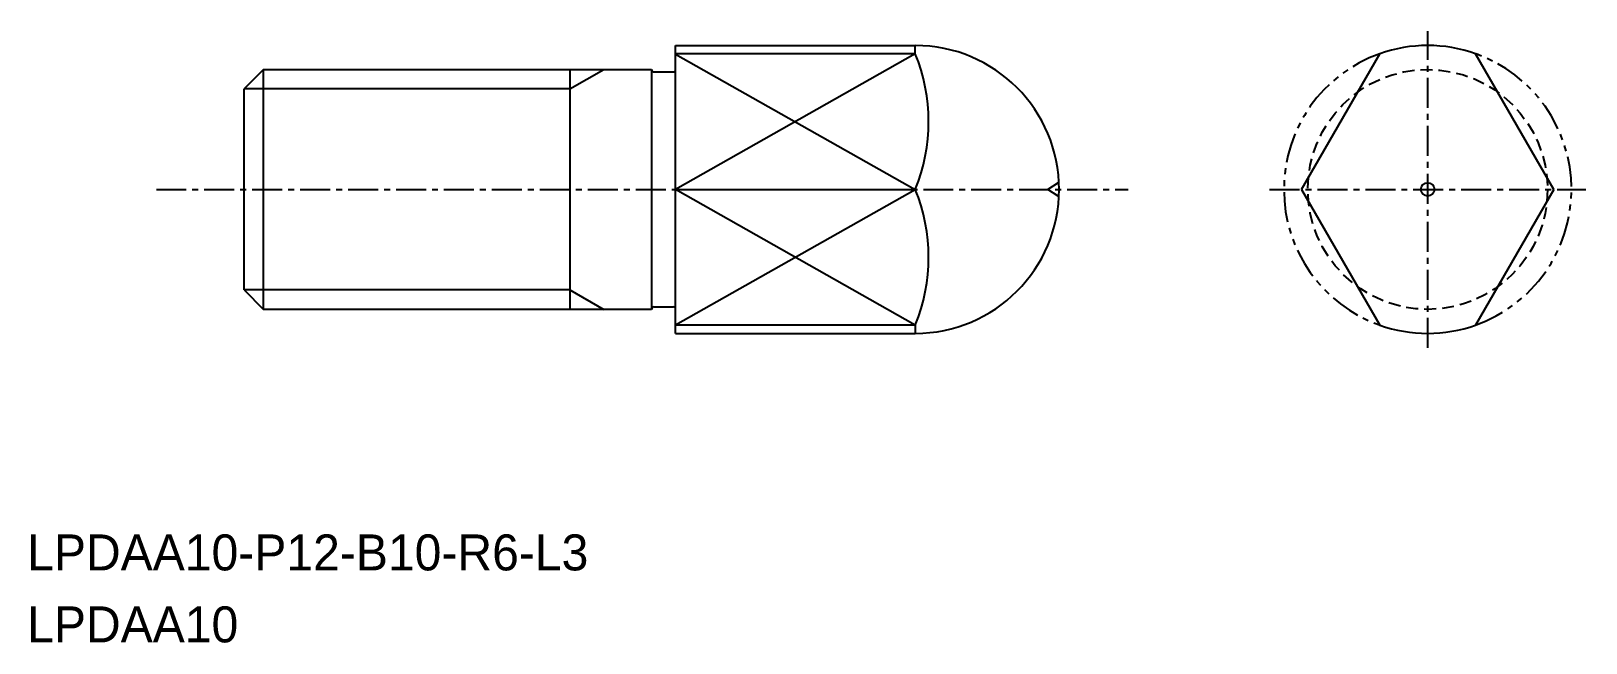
# Model space of a CAD drawing. Extents: x -2029.2 to -1964.4, y -703.1 to -677.6.
import ezdxf

# ---------------------------------------------------------------- set-up
doc = ezdxf.new("R2010")
doc.units = 0
for name, pattern in [('CENTER', [2, 1.25, -0.25, 0.25, -0.25]), ('DASHED', [0.75, 0.5, -0.25]), ('PHANTOM', [2.5, 1.25, -0.25, 0.25, -0.25, 0.25, -0.25])]:
    doc.linetypes.add(name, pattern=pattern)
doc.layers.get('0').update_dxf_attribs({"linetype": 'CONTINUOUS'})
doc.layers.add('CENTER', color=1, linetype='CENTER')

msp = doc.modelspace()

# ---------------------------------------------------------------- linework, layer by layer
for p, q in [((-2002.357, -678.178), (-1992.357, -678.178)), ((-2002.357, -690.178), (-2002.357, -678.178)), ((-1992.357, -678.522), (-2002.357, -678.522)), ((-1992.357, -678.522), (-1992.357, -678.178)), ((-2003.357, -679.178), (-2003.357, -689.178)), ((-2002.357, -679.178), (-2002.357, -679.178)), ((-2003.257, -679.278), (-2002.457, -679.278)), ((-2003.257, -689.078), (-2002.457, -689.078)), ((-2002.357, -689.178), (-2002.357, -689.178)), ((-1992.357, -689.835), (-2002.357, -689.835)), ((-2002.357, -690.178), (-1992.357, -690.178)), ((-1992.357, -689.835), (-1992.357, -690.178))]:
    msp.add_line(p, q)
at = {"color": 3, "linetype": 'CONTINUOUS'}
for p, q in [((-1992.357, -678.522), (-2002.357, -684.178)), ((-2002.357, -678.533), (-1992.357, -684.178)), ((-2006.763, -679.99), (-2005.357, -679.178)), ((-2006.763, -679.99), (-2020.357, -679.99)), ((-1992.357, -689.835), (-2002.357, -684.178)), ((-2002.357, -689.824), (-1992.357, -684.178)), ((-2006.763, -688.366), (-2020.357, -688.366)), ((-2006.763, -688.366), (-2005.357, -689.178))]:
    msp.add_line(p, q, dxfattribs=at)
at = {"color": 7, "linetype": 'CONTINUOUS'}
for p, q in [((-1976.243, -684.178), (-1972.977, -678.522)), ((-1965.711, -684.178), (-1968.977, -678.522)), ((-2019.545, -679.178), (-2020.357, -679.99)), ((-2019.545, -679.178), (-2003.357, -679.178)), ((-2019.545, -689.178), (-2019.545, -679.178)), ((-2006.763, -679.178), (-2006.763, -689.178)), ((-2020.357, -688.366), (-2020.357, -679.99)), ((-2002.357, -684.178), (-1992.357, -684.178)), ((-1976.243, -684.178), (-1972.977, -689.835)), ((-1965.711, -684.178), (-1968.977, -689.835)), ((-2020.357, -688.366), (-2019.545, -689.178)), ((-2003.357, -689.178), (-2019.545, -689.178))]:
    msp.add_line(p, q, dxfattribs=at)
at = {"color": 3}
for p in [(-1986.397, -683.898), (-1986.397, -684.459)]:
    msp.add_line(p, (-1986.831, -684.178), dxfattribs=at)
at = {"color": 3, "linetype": 'DASHED'}
msp.add_circle((-1970.977, -684.178), 5, dxfattribs=at)
msp.add_circle((-1970.977, -684.178), 0.281)
for centre, radius, start, end in [((-1992.357, -684.178), 6, 270, 90), ((-1970.977, -684.178), 6, 70.52878, 109.47122), ((-2003.257, -679.178), 0.1, 180, 270), ((-2002.457, -679.178), 0.1, 270, 0), ((-2003.257, -689.178), 0.1, 89.99956, 179.99956), ((-2002.457, -689.178), 0.1, 359.99956, 89.99956), ((-1970.977, -684.178), 6, 250.52878, 289.47122)]:
    msp.add_arc(centre, radius, start, end)
at = {"color": 7, "linetype": 'CONTINUOUS'}
for centre, start, end in [((-1999.274, -681.35), 337.75957, 22.24043), ((-1999.274, -687.007), 337.7595, 22.24035)]:
    msp.add_arc(centre, 7.473, start, end, dxfattribs=at)
at = {"color": 3, "linetype": 'PHANTOM'}
for start, end in [(109.47122, 250.52878), (289.47122, 70.52878)]:
    msp.add_arc((-1970.977, -684.178), 6, start, end, dxfattribs=at)
at = {"layer": 'CENTER', "color": 1, "linetype": 'CENTER'}
for p, q in [((-1970.977, -690.778), (-1970.977, -677.578)), ((-2024.02, -684.178), (-1983.476, -684.178)), ((-1977.577, -684.178), (-1964.377, -684.178))]:
    msp.add_line(p, q, dxfattribs=at)

# ---------------------------------------------------------------- texts
for s, p in [('LPDAA10-P12-B10-R6-L3', (-2029.411, -700.061)), ('LPDAA10', (-2029.411, -703.061))]:
    msp.add_text(s, height=1.5).set_placement(p)

doc.saveas('drawing.dxf')
